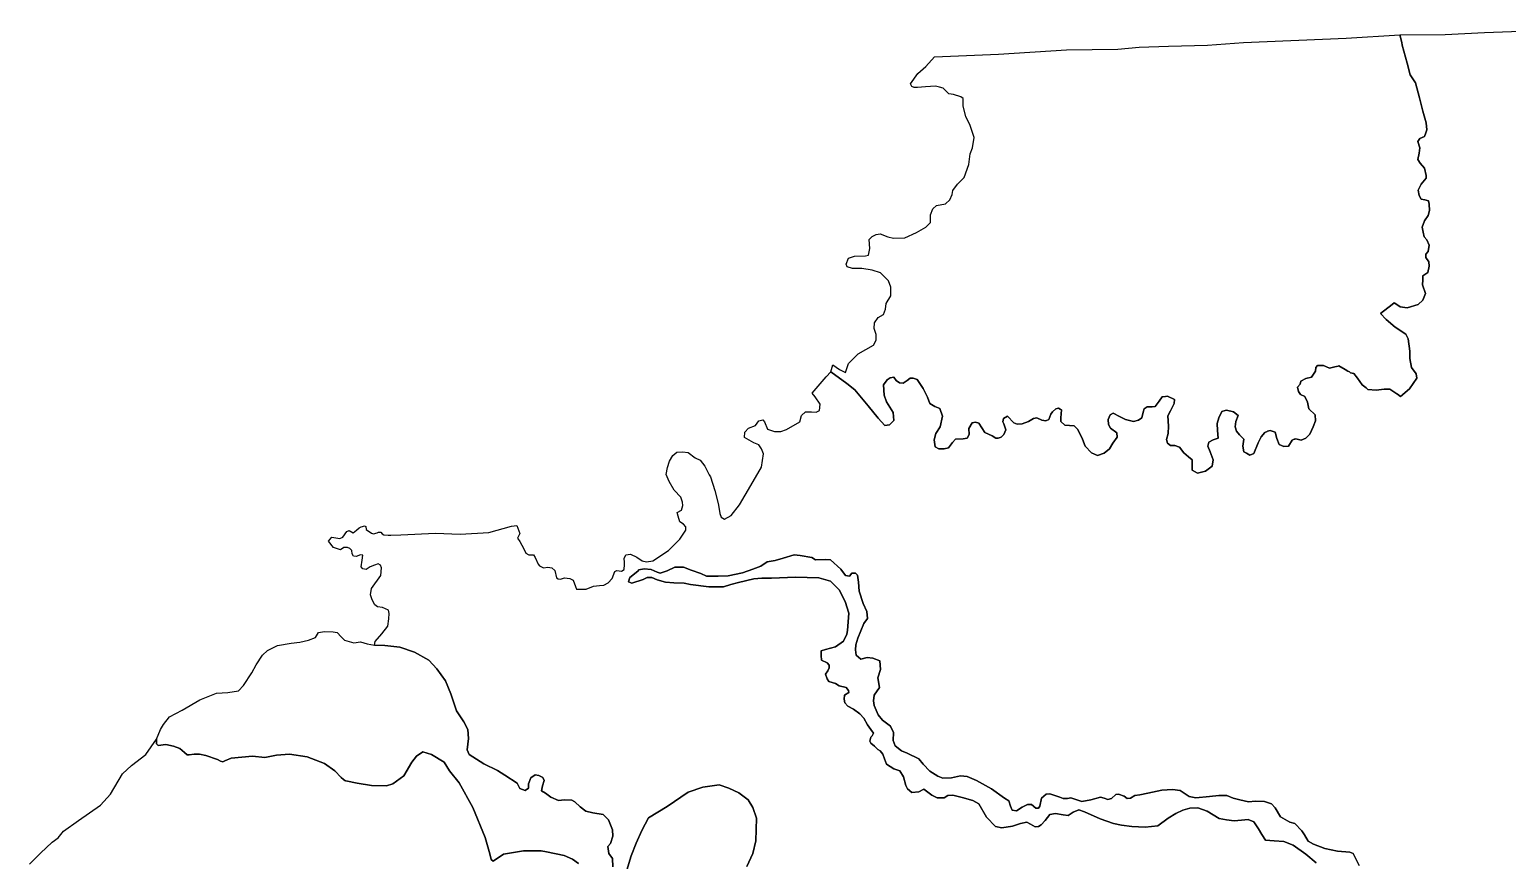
# Model space of a CAD drawing. Header units: inches. Extents: x 288635 to 1232953, y 676945 to 1655780.
# Drawn here: x 344848 to 390490, y 1309973 to 1335622 of the extents above; entities that cross this region are included whole.
import ezdxf

# ---------------------------------------------------------------- set-up
doc = ezdxf.new("R2010")
doc.units = ezdxf.units.IN
doc.header["$MEASUREMENT"] = 0

msp = doc.modelspace()

# ---------------------------------------------------------------- linework, layer by layer
at = {"color": 1}
for points in [[(362865.599, 1309772.5644), (362855.0156, 1310037.1483), (362733.3071, 1310185.3152), (362706.8487, 1310402.274), (362786.2238, 1310497.5242), (362865.599, 1310725.0663), (362855.0156, 1310920.8584), (362728.0154, 1311222.484), (362558.6817, 1311386.526), (362246.4728, 1311439.4427), (362024.2223, 1311492.3595), (361854.8886, 1311629.9431), (361690.8466, 1311783.4017), (361590.3048, 1311836.3185), (361373.346, 1311841.6102), (361182.8456, 1311825.7352), (360950.0118, 1311920.9854), (360785.9698, 1312053.2773), (360653.6779, 1312116.7774), (360685.428, 1312275.5277), (360738.3447, 1312439.5697), (360701.303, 1312529.5282), (360579.5944, 1312598.32), (360463.1775, 1312619.4867), (360330.8856, 1312518.9449), (360262.0938, 1312333.7362), (360262.0938, 1312201.4442), (360150.9686, 1312127.3608), (359986.9266, 1312196.1526), (359907.5514, 1312354.9029), (359521.259, 1312608.9034), (359304.3002, 1312746.487), (358880.966, 1312952.8624), (358420.5901, 1313238.613), (358367.6733, 1313392.0716), (358399.4234, 1313736.0306), (358383.5484, 1314011.1979), (358261.8398, 1314249.3233), (358034.2977, 1314587.9907), (357859.6723, 1315111.8667), (357695.6303, 1315514.0342), (357425.7548, 1315884.4516), (357182.3376, 1316154.3272), (356737.8367, 1316397.7443), (356282.7525, 1316556.4946), (355817.0849, 1316609.4114), (355504.8759, 1316614.7031), (355520.751, 1316731.12), (355732.4181, 1316969.2454), (355912.3351, 1317207.3709), (355938.7935, 1317429.6214), (355954.6685, 1317598.955), (355933.5018, 1317699.4969), (355743.0014, 1317784.1637), (355594.8344, 1317800.0388), (355515.4593, 1317858.2472), (355425.5008, 1318016.9975), (355372.584, 1318175.7479), (355409.6257, 1318366.2482), (355694.2626, 1318773.2896), (355716.543, 1319001.2495), (355690.0846, 1319091.208), (355616.0012, 1319128.2498), (355499.5843, 1319085.9163), (355367.2923, 1319032.9996), (355245.5837, 1318953.6244), (355139.7502, 1318974.7911), (355086.8334, 1319032.9996), (355118.5835, 1319244.6667), (355145.0419, 1319392.8336), (355060.375, 1319403.417), (354943.9581, 1319350.5002), (354853.9996, 1319366.3752), (354811.6662, 1319435.167), (354801.0829, 1319541.0006), (354742.8744, 1319604.5007), (354668.7909, 1319630.9591), (354557.6657, 1319630.9591), (354446.5405, 1319556.8756), (354234.8734, 1319630.9591), (354081.4148, 1319832.0428), (354181.9566, 1319953.7514), (354425.3738, 1319906.1263), (354525.9156, 1319953.7514), (354642.3325, 1320123.0851), (354716.416, 1320154.8352), (354843.4163, 1320086.0433), (354949.2498, 1320165.4185), (355024.0744, 1320235.8416), (355093.2187, 1320275.4854), (355127.0855, 1320283.9521), (355192.7023, 1320298.7688), (355235.0357, 1320283.9521), (355242.8404, 1320188.5342), (355404.3693, 1320076.5183), (355474.2195, 1320055.3516), (355580.053, 1320084.985), (355622.3864, 1320101.9184), (355647.7865, 1320104.0351), (355698.5866, 1320104.0351), (355740.92, 1320053.235), (355785.3701, 1320021.4849), (355922.9537, 1320010.9015), (356009.9076, 1320017.6917), (356318.1362, 1320022.9666), (357390.0183, 1320078.8467), (358146.9398, 1320048.3666), (359035.9416, 1320099.1667), (359735.2654, 1320292.0836), (359899.5433, 1320312.5271), (359985.9035, 1320063.6066), (359914.7834, 1319916.2863), (359990.9835, 1319814.6861), (360117.9838, 1319591.1657), (360178.9439, 1319454.0054), (360270.3841, 1319403.2053), (360407.5444, 1319408.2853), (360458.3445, 1319327.0052), (360559.9447, 1319123.8048), (360600.5847, 1319067.9246), (360717.425, 1319006.9645), (360854.5852, 1319022.2046), (360981.5855, 1319001.8845), (361073.0257, 1318920.6044), (361123.8258, 1318697.0839), (361169.5459, 1318661.5238), (361245.746, 1318651.3638), (361372.7463, 1318697.0839), (361530.2266, 1318676.7639), (361636.9068, 1318620.8838), (361713.107, 1318432.9234), (361743.587, 1318351.6432), (362033.1476, 1318351.6432), (362261.7481, 1318438.0034), (362444.6284, 1318458.3234), (362581.7887, 1318468.4834), (362718.949, 1318539.6036), (362845.9492, 1318676.7639), (362922.1494, 1318895.2043), (362988.1895, 1318920.6044), (363125.3498, 1318900.2843), (363211.71, 1318951.0844), (363216.79, 1319108.5647), (363216.79, 1319184.7649), (363206.6299, 1319296.5251), (363262.5101, 1319403.2053), (363409.8304, 1319428.6054), (363597.7907, 1319337.1652), (363768.1896, 1319221.5866), (363899.3195, 1319191.0396), (364100.7117, 1319225.405), (364578.2327, 1319540.3656), (364933.8334, 1319885.8063), (365116.7138, 1320165.2068), (365111.6338, 1320266.807), (365045.5936, 1320353.1672), (364933.8334, 1320424.2874), (364877.9533, 1320597.0077), (364852.5532, 1320708.7679), (364979.5535, 1320784.9681), (365020.1936, 1320927.2084), (365015.1136, 1321033.8886), (364964.3135, 1321186.2889), (364756.033, 1321399.6493), (364603.6327, 1321668.8898), (364507.1126, 1321887.3303), (364552.8326, 1322105.7707), (364613.7928, 1322298.8111), (364710.313, 1322476.6115), (364842.3932, 1322578.2117), (365010.9824, 1322589.7589), (365187.8339, 1322562.9716), (365406.2743, 1322400.4113), (365553.5946, 1322334.3712), (365700.9149, 1322141.3308), (365832.3962, 1321874.9842), (365873.6353, 1321811.1301), (366015.8756, 1321394.5693), (366112.3958, 1320993.2485), (366137.0215, 1320875.413), (366168.2759, 1320678.2879), (366208.916, 1320566.5276), (366305.4361, 1320505.5675), (366518.7966, 1320617.3277), (366777.8771, 1320947.5284), (367128.3978, 1321546.9696), (367448.4384, 1322110.8507), (367514.4786, 1322527.4116), (367453.5184, 1322679.8119), (367372.2383, 1322806.8121), (367219.838, 1322867.7722), (366930.2774, 1323025.2526), (366940.4374, 1323192.8929), (367047.1176, 1323314.8131), (367270.6381, 1323396.0933), (367372.2383, 1323543.4136), (367489.0785, 1323578.9737), (367550.0386, 1323512.9335), (367636.3988, 1323289.4131), (367854.8392, 1323218.2929), (368047.8796, 1323213.2129), (368225.68, 1323274.1731), (368641.0561, 1323511.4884), (368684.3651, 1323705.6472), (368810.0425, 1323818.0953), (369001.8658, 1323824.7099), (369140.7723, 1323811.4807), (369246.6058, 1323857.7829), (369259.835, 1324056.2208), (369114.3139, 1324281.1171), (369021.7096, 1324393.5652), (369451.6583, 1324902.8891), (369597.1795, 1325055.0249), (370091.3256, 1324699.4604), (370331.3997, 1324499.3987), (370748.1193, 1324009.9186), (371059.0053, 1323626.272), (371257.4432, 1323394.7611), (371409.5789, 1323421.2195), (371541.8709, 1323553.5114), (371522.0271, 1323798.2515), (371316.9746, 1324128.9813), (371237.5994, 1324340.6484), (371224.3702, 1324651.5345), (371336.8184, 1324810.2848), (371422.9226, 1324874.8629), (371535.2563, 1324889.6599), (371608.0168, 1324790.441), (371713.8504, 1324717.6804), (371832.9131, 1324711.0658), (371951.9758, 1324783.8264), (372044.5802, 1324856.587), (372137.1845, 1324863.2016), (372256.2473, 1324816.8994), (372448.0706, 1324545.7009), (372580.3625, 1324274.5025), (372646.5085, 1324076.0646), (372805.2588, 1323990.0748), (372964.0091, 1323923.9288), (373043.3843, 1323692.418), (372970.6237, 1323355.0735), (372831.7172, 1323150.021), (372785.415, 1322958.1977), (372811.8734, 1322739.9161), (372930.9361, 1322680.3847), (373096.301, 1322680.3847), (373228.593, 1322713.4577), (373347.6557, 1322872.208), (373446.8747, 1322978.0415), (373685.0001, 1322991.2707), (373804.0629, 1323004.4999), (373863.5942, 1323123.5627), (373856.9797, 1323308.7714), (373956.1986, 1323480.7509), (374062.0321, 1323507.2093), (374161.2511, 1323467.5217), (374253.8554, 1323328.6152), (374346.4598, 1323183.094), (374571.3561, 1323077.2605), (374690.4188, 1323004.4999), (374756.5648, 1323004.4999), (374855.7837, 1323037.5729), (374941.7735, 1323116.9481), (375001.3049, 1323262.4692), (374935.1589, 1323447.6779), (374902.0859, 1323513.8239), (374928.5443, 1323619.6574), (375054.2216, 1323685.8034), (375246.0449, 1323480.7509), (375345.2639, 1323441.0633), (375504.0142, 1323454.2925), (375695.8375, 1323520.4385), (375847.9732, 1323619.6574), (375960.4214, 1323639.5012), (376105.9425, 1323560.126), (376238.2344, 1323546.8968), (376330.8388, 1323579.9698), (376390.3701, 1323751.9493), (376443.2869, 1323824.7099), (376542.5059, 1323917.3142), (376628.4956, 1323937.158), (376681.3557, 1323906.9523), (376721.1, 1323884.2413), (376701.2562, 1323639.5012), (376701.2562, 1323527.0531), (376820.3189, 1323407.9903), (376965.84, 1323394.7611), (377104.7466, 1323388.1465), (377223.8093, 1323275.6984), (377369.3304, 1322978.0415), (377448.7056, 1322766.3744), (377647.1435, 1322554.7074), (377825.7376, 1322468.7176), (378030.7901, 1322548.0928), (378202.7696, 1322680.3847), (378301.9885, 1322852.3642), (378434.2805, 1323037.5729), (378427.6659, 1323176.4794), (378229.228, 1323315.386), (378169.6966, 1323427.8341), (378163.082, 1323586.5844), (378222.6134, 1323732.1055), (378315.2177, 1323785.0223), (378513.6556, 1323672.5742), (378698.8643, 1323586.5844), (378936.9898, 1323527.0531), (379095.7401, 1323566.7406), (379201.5737, 1323632.8866), (379241.2613, 1323811.4807), (379267.7196, 1323910.6997), (379360.1961, 1323976.8456), (379519.0743, 1323976.8456), (379611.6787, 1323990.0748), (379730.7414, 1324155.4397), (379829.9603, 1324281.1171), (379927.5858, 1324292.8321), (379995.3253, 1324300.9608), (380206.9924, 1324201.7419), (380200.3778, 1324076.0646), (380087.9296, 1323851.1683), (380001.9399, 1323699.0326), (380021.7836, 1323381.5319), (380015.1691, 1323150.021), (379962.2523, 1322971.4269), (379988.7107, 1322852.3642), (380087.9296, 1322786.2182), (380213.6069, 1322786.2182), (380359.1281, 1322733.3015), (380491.42, 1322554.7074), (380643.5557, 1322429.03), (380756.0039, 1322336.4257), (380756.1031, 1322024.9079), (380849.0996, 1321967.1191), (380914.7542, 1321926.3207), (381166.1089, 1321992.4666), (381371.1613, 1322144.6024), (381397.6197, 1322336.4257), (381305.0154, 1322587.7803), (381238.8694, 1322759.7599), (381265.3278, 1322885.4372), (381397.6197, 1322958.1977), (381556.3701, 1323004.4999), (381536.5263, 1323242.6254), (381523.2971, 1323460.9071), (381576.2138, 1323632.8866), (381668.8182, 1323831.3245), (381767.5063, 1323862.7253), (381814.3393, 1323877.6267), (382032.621, 1323818.0953), (382178.1421, 1323705.6472), (382098.767, 1323527.0531), (382085.5378, 1323355.0735), (382118.6108, 1323229.3962), (382211.2151, 1323110.3335), (382343.507, 1322978.0415), (382317.0487, 1322766.3744), (382343.507, 1322587.7803), (382429.222, 1322541.8616), (382528.7157, 1322488.5614), (382661.0077, 1322534.8636), (382786.685, 1322865.5934), (382879.2894, 1323050.8021), (382995.9279, 1323184.9364), (383069.5167, 1323218.0514), (383081.0611, 1323221.063), (383163.717, 1323242.6254), (383315.8527, 1323196.3232), (383368.7695, 1322997.8853), (383434.9155, 1322812.6766), (383509.0636, 1322778.9729), (383580.4366, 1322746.5307), (383732.5723, 1322766.3744), (383845.0205, 1322944.9686), (383898.3821, 1322980.543), (383920.4049, 1322981.544), (383957.9043, 1322990.0666), (384122.8335, 1322951.5832), (384261.74, 1323004.4999), (384387.4174, 1323130.1773), (384493.2509, 1323361.6881), (384559.3969, 1323540.2822), (384552.7823, 1323732.1055), (384354.3444, 1323910.6997), (384314.6568, 1324122.3667), (384228.6671, 1324294.3463), (384102.9897, 1324360.4922), (384036.8438, 1324446.482), (384010.3854, 1324578.7739), (384089.7605, 1324671.3783), (384109.6043, 1324770.5972), (384261.74, 1324849.9724), (384440.3342, 1324889.6599), (384559.3969, 1325074.8686), (384572.6261, 1325193.9314), (384625.5429, 1325246.8482), (384732.4171, 1325255.7544), (384770.3356, 1325250.6986), (384807.3795, 1325250.6986), (384995.9603, 1325174.0876), (385161.3252, 1325207.1606), (385258.9661, 1325232.8556), (385287.0025, 1325240.2336), (385478.8258, 1325127.7854), (385557.5764, 1325080.535), (385612.248, 1325058.2614), (385643.8358, 1325028.7794), (385644.1907, 1325028.5665), (385743.4097, 1325008.7227), (385862.4724, 1324863.2016), (386007.9935, 1324658.1491), (386126.758, 1324557.656), (386179.973, 1324512.6279), (386437.9423, 1324486.1696), (386682.6824, 1324519.2425), (386785.9209, 1324519.2425), (386854.6619, 1324519.2425), (387074.7543, 1324378.628), (387092.7874, 1324367.1068), (387190.6301, 1324297.8664), (387463.2048, 1324532.4717), (387694.7157, 1324863.2016), (387674.8719, 1324995.4935), (387529.3507, 1325187.3168), (387476.434, 1325471.7444), (387476.434, 1325696.6407), (387423.5172, 1326073.6727), (387350.7566, 1326219.1939), (387026.6414, 1326437.4755), (386748.8284, 1326668.9864), (386570.2342, 1326854.1951), (386929.1213, 1327139.0262), (386986.9538, 1327184.925), (387100.5902, 1327114.392), (387178.7771, 1327065.8622), (387390.4442, 1327032.7892), (387734.4032, 1327138.6228), (387873.3098, 1327270.9147), (387959.2995, 1327475.9672), (387866.6952, 1327740.5511), (387879.9244, 1327899.3014), (387879.9244, 1328018.3641), (388032.0601, 1328117.5831), (388071.7477, 1328322.6356), (388065.1331, 1328454.9275), (387965.9141, 1328587.2194), (387965.9141, 1328693.053), (388045.2893, 1328772.4281), (388071.7477, 1328970.866), (387998.9871, 1329136.2309), (387919.6119, 1329222.2207), (387886.539, 1329367.7418), (387853.466, 1329519.8775), (387932.8411, 1329718.3154), (388045.2893, 1329887.1199), (388083.3894, 1330033.1702), (388077.0393, 1330236.3706), (388051.6393, 1330337.9708), (387937.3391, 1330363.3709), (387823.0388, 1330388.7709), (387759.5387, 1330503.0712), (387727.7886, 1330661.8215), (387823.0388, 1330845.9719), (387975.4391, 1331030.1222), (387981.7892, 1331119.0224), (387924.639, 1331341.2728), (387791.2888, 1331500.0232), (387721.4386, 1331607.9734), (387759.5387, 1331811.1738), (387784.9388, 1331976.2741), (387721.4386, 1332166.7745), (387784.9388, 1332262.0247), (387924.639, 1332325.5248), (387967.851, 1332437.1558), (388000.8392, 1332522.3752), (387981.7892, 1332738.2756), (387922.0781, 1332954.728), (387880.1889, 1333106.5764), (387778.5887, 1333519.3272), (387645.2385, 1333982.8781), (387486.4882, 1334224.1786), (387397.588, 1334579.7793), (387238.8377, 1335138.5804), (387226.154, 1335222.2929), (387169.2151, 1335455.8001), (388567.303, 1335465.883), (389783.6859, 1335526.8031), (392270.7742, 1335622.0533)], [(385905.3664, 1309812.8727), (385829.1663, 1309980.513), (385722.4861, 1310183.7134), (385620.8859, 1310224.3535), (385244.9651, 1310259.9136), (384853.8043, 1310346.2737), (384498.2036, 1310473.274), (384330.5633, 1310564.7142), (384223.8831, 1310762.8346), (384142.6029, 1310884.7548), (383919.0825, 1311108.2753), (383771.7622, 1311153.9953), (383482.2016, 1311316.5557), (383319.6413, 1311601.0362), (383207.8811, 1311722.9565), (382989.4406, 1311794.0766), (382704.96, 1311804.2366), (382496.6796, 1311783.9166), (382222.3591, 1311844.8767), (382014.0787, 1311895.6768), (381821.0383, 1311982.037), (381572.1178, 1311982.037), (381292.7172, 1311951.5569), (380871.0764, 1311900.7568), (380657.716, 1311941.3969), (380383.3954, 1312129.3573), (380149.7149, 1312159.8374), (379819.5143, 1312139.5173), (379387.7134, 1312053.1571), (379138.7929, 1312002.357), (378986.3926, 1311982.037), (378845.8457, 1311893.9835), (378744.2455, 1311885.5168), (378655.3453, 1311957.4836), (378481.7783, 1312016.7504), (378392.8781, 1312004.0504), (378265.8778, 1311889.7502), (378151.5776, 1311851.6501), (378033.044, 1311893.9835), (377918.7438, 1311927.8502), (377622.4099, 1311847.4167), (377343.0093, 1311792.3833), (377004.342, 1311906.6835), (376898.5084, 1311889.7502), (376771.5082, 1311889.7502), (376669.908, 1311927.8502), (376352.4073, 1312033.6838), (376242.3405, 1312016.7504), (376102.6402, 1311893.9835), (376051.8401, 1311652.683), (376009.5067, 1311584.9495), (375920.6065, 1311589.1829), (375793.6062, 1311695.0164), (375670.8393, 1311695.0164), (375505.739, 1311618.8163), (375332.172, 1311504.516), (375192.4717, 1311521.4494), (375145.9049, 1311648.4497), (375086.6381, 1311809.3167), (374959.6379, 1311893.9835), (374553.2371, 1312181.8507), (374087.5695, 1312444.3179), (373808.1689, 1312562.8515), (373600.7352, 1312584.0182), (373321.3346, 1312520.5181), (373050.4007, 1312516.2847), (372893.7671, 1312575.5515), (372648.2333, 1312723.7185), (372449.2662, 1312943.8523), (372313.7993, 1313104.7192), (371949.7319, 1313286.7529), (371771.9315, 1313358.7198), (371581.4311, 1313506.8867), (371522.1643, 1313676.2204), (371526.3977, 1313917.5209), (371437.4975, 1314116.4879), (371187.7303, 1314302.755), (371056.4967, 1314463.622), (370937.0679, 1314757.134), (370907.9065, 1314895.3523), (370928.2265, 1315078.2326), (371093.9501, 1315311.7878), (371050.1467, 1315606.5537), (371131.4269, 1315865.6342), (371106.0268, 1316134.8748), (370887.5864, 1316216.1549), (370719.9461, 1316236.475), (370516.7457, 1316190.7549), (370374.5054, 1316307.5951), (370354.1853, 1316475.2354), (370369.4254, 1316632.7157), (370430.3855, 1316835.9162), (370608.1859, 1317282.957), (370730.1061, 1317445.5174), (370709.7861, 1317653.7978), (370587.8658, 1317907.7983), (370471.0256, 1318288.7991), (370445.6255, 1318563.1196), (370420.2255, 1318776.48), (370354.1853, 1318842.5202), (370247.5051, 1318842.5202), (370171.305, 1318746), (370044.3047, 1318771.4), (369902.0644, 1318969.5204), (369582.0238, 1319248.921), (369414.3835, 1319259.081), (369124.8229, 1319254.001), (369007.9827, 1319325.1211), (368647.3019, 1319391.1613), (368464.4216, 1319411.4813), (368118.9809, 1319304.8011), (367875.1404, 1319228.6009), (367626.2199, 1319187.9609), (367433.1795, 1319060.9606), (367184.259, 1318959.3604), (366864.2184, 1318847.6002), (366427.3375, 1318756.16), (366117.4569, 1318751.08), (365756.7761, 1318746), (365584.0558, 1318832.3601), (365279.2552, 1318928.8803), (365045.5747, 1319025.4005), (364776.3342, 1319030.4805), (364542.6537, 1318908.5603), (364324.2133, 1318837.4402), (364232.7731, 1318873.0002), (364044.8127, 1318954.2804), (363831.4523, 1318979.6804), (363667.3022, 1318942.9249), (363633.3319, 1318898.4003), (363384.4114, 1318705.3599), (363348.8513, 1318578.3596), (363445.3715, 1318527.5595), (363800.9722, 1318644.3998), (363917.8125, 1318710.4399), (364065.1328, 1318705.3599), (364232.7731, 1318634.2398), (364486.7736, 1318568.1996), (364745.8541, 1318542.7996), (365060.8148, 1318527.5595), (365258.9352, 1318491.9995), (365822.8163, 1318420.8793), (366274.9372, 1318420.8793), (366508.6177, 1318486.9195), (366742.2981, 1318547.8796), (367219.8191, 1318664.7198), (367458.5796, 1318685.0399), (367758.3002, 1318690.1199), (368505.0616, 1318715.5199), (369221.3431, 1318700.2799), (369587.1038, 1318598.6797), (369856.3443, 1318324.3591), (370039.2247, 1317963.6784), (370145.9049, 1317608.0777), (370110.3449, 1317074.6766), (370090.0248, 1316957.8364), (369983.3446, 1316739.396), (369739.5041, 1316566.6756), (369424.5435, 1316485.3955), (369297.5432, 1316439.6754), (369292.4632, 1316302.5151), (369302.6232, 1316155.1948), (369480.4236, 1316073.9146), (369541.3837, 1316002.7945), (369541.3837, 1315916.4343), (369500.7436, 1315824.9941), (369424.5435, 1315718.3139), (369485.5036, 1315576.0736), (369531.2237, 1315494.7935), (369734.4241, 1315438.9134), (369856.3443, 1315367.7932), (370069.7048, 1315311.9131), (370135.7449, 1315220.4729), (370145.9049, 1315159.5128), (370018.9047, 1315078.2326), (370008.7447, 1314956.3124), (370023.9847, 1314839.4722), (370120.5049, 1314737.872), (370293.2252, 1314646.4318), (370491.3456, 1314499.1115), (370612.9126, 1314365.421), (370726.2961, 1314158.8214), (370827.8963, 1314019.1211), (370912.5631, 1313904.8208), (370870.2297, 1313824.3874), (370827.8963, 1313782.0539), (370802.4962, 1313659.287), (370827.8963, 1313595.7869), (370946.4299, 1313502.6534), (371043.7967, 1313392.5865), (371119.9969, 1313354.4864), (371204.6637, 1313252.8862), (371246.9971, 1313104.7192), (371309.2273, 1312948.7206), (371542.0611, 1312800.5536), (371727.2698, 1312737.0535), (371838.395, 1312551.8448), (371907.1868, 1312281.9693), (371965.3952, 1312181.4274), (372092.3955, 1312070.3022), (372314.6459, 1312086.1772), (372462.8129, 1312170.844), (372711.5217, 1311990.927), (372875.5637, 1311906.2602), (373097.8142, 1311906.2602), (373208.9394, 1311980.3437), (373362.398, 1311990.927), (373653.4403, 1311916.8435), (373976.2326, 1311821.5933), (374161.4413, 1311715.7598), (374404.8584, 1311313.5923), (374674.734, 1311022.5501), (374870.526, 1310980.2167), (375203.9017, 1311027.8418), (375455.7855, 1311108.2753), (375648.8259, 1311153.9953), (375755.5061, 1311093.0352), (375907.9065, 1311011.7551), (376004.4266, 1311016.8351), (376090.7868, 1311067.6352), (376212.7071, 1311204.7954), (376360.0274, 1311392.7558), (376527.6677, 1311423.2359), (376766.4282, 1311382.5958), (376923.9085, 1311357.1958), (377076.3088, 1311458.796), (377249.0291, 1311534.9961), (377426.8295, 1311468.956), (377909.4305, 1311260.6756), (378320.9113, 1311113.3553), (378569.8318, 1311057.4752), (378884.7924, 1311016.8351), (379306.4332, 1311001.595), (379697.594, 1311042.2351), (380007.4747, 1311280.9956), (380246.2351, 1311423.2359), (380464.6756, 1311519.7561), (380678.036, 1311585.7962), (380932.0365, 1311595.9562), (381211.4371, 1311494.356), (381587.3578, 1311265.7556), (381810.8783, 1311230.1955), (382049.6387, 1311194.6354), (382278.2392, 1311220.0355), (382486.5196, 1311235.2755), (382659.24, 1311169.2354), (382806.5602, 1310945.7149), (382903.0804, 1310778.0746), (383014.8407, 1310595.1942), (383289.1612, 1310574.8742), (383578.7218, 1310554.5541), (383873.3624, 1310442.7939), (384264.5232, 1310168.4734), (384584.5638, 1309894.1528)], [(384584.5638, 1309894.1528), (384264.5232, 1310168.4734), (383873.3624, 1310442.7939), (383578.7218, 1310554.5541), (383289.1612, 1310574.8742), (383014.8407, 1310595.1942), (382903.0804, 1310778.0746), (382806.5602, 1310945.7149), (382659.24, 1311169.2354), (382486.5196, 1311235.2755), (382278.2392, 1311220.0355), (382049.6387, 1311194.6354), (381810.8783, 1311230.1955), (381587.3578, 1311265.7556), (381211.4371, 1311494.356), (380932.0365, 1311595.9562), (380678.036, 1311585.7962), (380464.6756, 1311519.7561), (380246.2351, 1311423.2359), (380007.4747, 1311280.9956), (379697.594, 1311042.2351), (379306.4332, 1311001.595), (378884.7924, 1311016.8351), (378569.8318, 1311057.4752), (378320.9113, 1311113.3553), (377909.4305, 1311260.6756), (377426.8295, 1311468.956), (377249.0291, 1311534.9961), (377076.3088, 1311458.796), (376923.9085, 1311357.1958), (376766.4282, 1311382.5958), (376527.6677, 1311423.2359), (376360.0274, 1311392.7558), (376212.7071, 1311204.7954), (376090.7868, 1311067.6352), (376004.4266, 1311016.8351), (375907.9065, 1311011.7551), (375755.5061, 1311093.0352), (375648.8259, 1311153.9953), (375455.7855, 1311108.2753), (375203.9017, 1311027.8418), (374870.526, 1310980.2167), (374674.734, 1311022.5501), (374404.8584, 1311313.5923), (374161.4413, 1311715.7598), (373976.2326, 1311821.5933), (373653.4403, 1311916.8435), (373362.398, 1311990.927), (373208.9394, 1311980.3437), (373097.8142, 1311906.2602), (372875.5637, 1311906.2602), (372711.5217, 1311990.927), (372462.8129, 1312170.844), (372314.6459, 1312086.1772), (372092.3955, 1312070.3022), (371965.3952, 1312181.4274), (371907.1868, 1312281.9693), (371838.395, 1312551.8448), (371727.2698, 1312737.0535), (371542.0611, 1312800.5536), (371309.2273, 1312948.7206), (371246.9971, 1313104.7192), (371204.6637, 1313252.8862), (371119.9969, 1313354.4864), (371043.7967, 1313392.5865), (370946.4299, 1313502.6534), (370827.8963, 1313595.7869), (370802.4962, 1313659.287), (370827.8963, 1313782.0539), (370870.2297, 1313824.3874), (370912.5631, 1313904.8208), (370827.8963, 1314019.1211), (370726.2961, 1314158.8214), (370612.9126, 1314365.421), (370491.3456, 1314499.1115), (370293.2252, 1314646.4318), (370120.5049, 1314737.872), (370023.9847, 1314839.4722), (370008.7447, 1314956.3124), (370018.9047, 1315078.2326), (370145.9049, 1315159.5128), (370135.7449, 1315220.4729), (370069.7048, 1315311.9131), (369856.3443, 1315367.7932), (369734.4241, 1315438.9134), (369531.2237, 1315494.7935), (369485.5036, 1315576.0736), (369424.5435, 1315718.3139), (369500.7436, 1315824.9941), (369541.3837, 1315916.4343), (369541.3837, 1316002.7945), (369480.4236, 1316073.9146), (369302.6232, 1316155.1948), (369292.4632, 1316302.5151), (369297.5432, 1316439.6754), (369424.5435, 1316485.3955), (369739.5041, 1316566.6756), (369983.3446, 1316739.396), (370090.0248, 1316957.8364), (370110.3449, 1317074.6766), (370145.9049, 1317608.0777), (370039.2247, 1317963.6784), (369856.3443, 1318324.3591), (369587.1038, 1318598.6797), (369221.3431, 1318700.2799), (368505.0616, 1318715.5199), (367758.3002, 1318690.1199), (367458.5796, 1318685.0399), (367219.8191, 1318664.7198), (366742.2981, 1318547.8796), (366508.6177, 1318486.9195), (366274.9372, 1318420.8793), (365822.8163, 1318420.8793), (365258.9352, 1318491.9995), (365060.8148, 1318527.5595), (364745.8541, 1318542.7996), (364486.7736, 1318568.1996), (364232.7731, 1318634.2398), (364065.1328, 1318705.3599), (363917.8125, 1318710.4399), (363800.9722, 1318644.3998), (363445.3715, 1318527.5595), (363348.8513, 1318578.3596), (363384.4114, 1318705.3599), (363633.3319, 1318898.4003), (363667.3022, 1318942.9249), (363831.4523, 1318979.6804), (364044.8127, 1318954.2804), (364232.7731, 1318873.0002), (364324.2133, 1318837.4402), (364542.6537, 1318908.5603), (364776.3342, 1319030.4805), (365045.5747, 1319025.4005), (365279.2552, 1318928.8803), (365584.0558, 1318832.3601), (365756.7761, 1318746), (366117.4569, 1318751.08), (366427.3375, 1318756.16), (366864.2184, 1318847.6002), (367184.259, 1318959.3604), (367433.1795, 1319060.9606), (367626.2199, 1319187.9609), (367875.1404, 1319228.6009), (368118.9809, 1319304.8011), (368464.4216, 1319411.4813), (368647.3019, 1319391.1613), (369007.9827, 1319325.1211), (369007.9827, 1319325.1211), (369124.8229, 1319254.001), (369414.3835, 1319259.081), (369582.0238, 1319248.921), (369902.0644, 1318969.5204), (370044.3047, 1318771.4), (370171.305, 1318746), (370247.5051, 1318842.5202), (370354.1853, 1318842.5202), (370420.2255, 1318776.48), (370445.6255, 1318563.1196), (370471.0256, 1318288.7991), (370587.8658, 1317907.7983), (370709.7861, 1317653.7978), (370730.1061, 1317445.5174), (370608.1859, 1317282.957), (370430.3855, 1316835.9162), (370369.4254, 1316632.7157), (370354.1853, 1316475.2354), (370374.5054, 1316307.5951), (370516.7457, 1316190.7549), (370719.9461, 1316236.475), (370887.5864, 1316216.1549), (371106.0268, 1316134.8748), (371131.4269, 1315865.6342), (371050.1467, 1315606.5537), (371093.9501, 1315311.7878), (370928.2265, 1315078.2326), (370907.9065, 1314895.3523), (370937.0679, 1314757.134), (371056.4967, 1314463.622), (371187.7303, 1314302.755), (371437.4975, 1314116.4879), (371526.3977, 1313917.5209), (371522.1643, 1313676.2204), (371581.4311, 1313506.8867), (371771.9315, 1313358.7198), (371949.7319, 1313286.7529), (372313.7993, 1313104.7192), (372449.2662, 1312943.8523), (372648.2333, 1312723.7185), (372893.7671, 1312575.5515), (373050.4007, 1312516.2847), (373321.3346, 1312520.5181), (373600.7352, 1312584.0182), (373808.1689, 1312562.8515), (374087.5695, 1312444.3179), (374553.2371, 1312181.8507), (374959.6379, 1311893.9835), (375086.6381, 1311809.3167), (375145.9049, 1311648.4497), (375192.4717, 1311521.4494), (375332.172, 1311504.516), (375505.739, 1311618.8163), (375670.8393, 1311695.0164), (375793.6062, 1311695.0164), (375920.6065, 1311589.1829), (376009.5067, 1311584.9495), (376051.8401, 1311652.683), (376102.6402, 1311893.9835), (376242.3405, 1312016.7504), (376352.4073, 1312033.6838), (376669.908, 1311927.8502), (376771.5082, 1311889.7502), (376898.5084, 1311889.7502), (377004.342, 1311906.6835), (377343.0093, 1311792.3833), (377622.4099, 1311847.4167), (377918.7438, 1311927.8502), (378033.044, 1311893.9835), (378151.5776, 1311851.6501), (378265.8778, 1311889.7502), (378392.8781, 1312004.0504), (378481.7783, 1312016.7504), (378655.3453, 1311957.4836), (378744.2455, 1311885.5168), (378845.8457, 1311893.9835), (378986.3926, 1311982.037), (379138.7929, 1312002.357), (379387.7134, 1312053.1571), (379819.5143, 1312139.5173), (380149.7149, 1312159.8374), (380383.3954, 1312129.3573), (380657.716, 1311941.3969), (380871.0764, 1311900.7568), (381292.7172, 1311951.5569), (381572.1178, 1311982.037), (381821.0383, 1311982.037), (382014.0787, 1311895.6768), (382222.3591, 1311844.8767), (382496.6796, 1311783.9166), (382704.96, 1311804.2366), (382989.4406, 1311794.0766), (383207.8811, 1311722.9565), (383319.6413, 1311601.0362), (383482.2016, 1311316.5557), (383771.7622, 1311153.9953), (383919.0825, 1311108.2753), (384142.6029, 1310884.7548), (384223.8831, 1310762.8346), (384330.5633, 1310564.7142), (384498.2036, 1310473.274), (384853.8043, 1310346.2737), (385244.9651, 1310259.9136), (385620.8859, 1310224.3535), (385722.4861, 1310183.7134), (385829.1663, 1309980.513), (385905.3664, 1309812.8727)], [(361796.0715, 1309876.0927), (361613.1912, 1310008.173), (361359.1907, 1310130.0932), (360817.8542, 1310239.5718), (360647.9892, 1310267.2535), (360104.4281, 1310267.2535), (359489.7469, 1310165.6533), (359164.6263, 1309952.2929), (359108.7462, 1309998.013), (359057.9461, 1310175.8133), (358915.7058, 1310683.8143), (358534.705, 1311608.3762), (358118.1442, 1312370.3777), (357821.7133, 1312740.8778), (357652.3797, 1313010.7534), (357266.0872, 1313243.5872), (356994.1634, 1313320.7816), (356797.3415, 1313193.3394), (356650.0212, 1313010.459), (356411.2608, 1312588.8181), (356070.987, 1312335.9642), (355872.7797, 1312273.8575), (355410.4988, 1312284.0175), (354963.4579, 1312355.1377), (354615.1662, 1312429.7716), (354607.8572, 1312431.3378), (354588.0865, 1312444.5183), (354546.897, 1312471.9779), (354475.7769, 1312532.938), (354272.5765, 1312741.2184), (353952.5358, 1312964.7389), (353419.1348, 1313173.0193), (352875.5737, 1313249.2195), (352474.2529, 1313223.8194), (352118.6522, 1313152.6993), (351732.5714, 1313193.3394), (351077.2501, 1313132.3792), (350878.4201, 1313046.6094), (350818.1696, 1313020.619), (350741.9694, 1313040.939), (350671.2342, 1313080.2363), (350650.5292, 1313091.7391), (350292.2307, 1313211.5527), (350093.7928, 1313251.2403), (349929.7508, 1313253.8861), (349776.2922, 1313232.7194), (349715.4379, 1313235.3652), (349636.0627, 1313309.4487), (349487.8957, 1313428.5114), (349292.1037, 1313502.5949), (349059.2699, 1313547.5742), (348825.0798, 1313516.6434), (348768.2276, 1313574.0326), (348770.9255, 1313711.5004), (348887.7657, 1314016.301), (348984.2859, 1314168.7013), (349173.2077, 1314401.6178), (349559.2885, 1314609.8982), (350107.9296, 1314929.9389), (350621.0106, 1315133.1393), (350971.5313, 1315158.5393), (351301.732, 1315209.3394), (351454.1323, 1315371.8998), (351708.1328, 1315768.1405), (351850.3731, 1316011.981), (352043.4135, 1316306.6216), (352195.8138, 1316448.8619), (352500.6144, 1316611.4222), (352927.3352, 1316682.5424), (353191.4958, 1316713.0224), (353465.8163, 1316768.9025), (353679.1767, 1316850.1827), (353775.6969, 1317012.743), (353958.5773, 1317038.1431), (354222.7378, 1317033.0631), (354349.7381, 1317012.743), (354476.7383, 1316870.5028), (354578.3385, 1316768.9025), (354578.3385, 1316768.9025), (354857.7391, 1316692.7024), (355071.0995, 1316718.1024), (355274.2999, 1316662.2223), (355504.8759, 1316614.7031), (355817.0849, 1316609.4114), (356282.7525, 1316556.4946), (356737.8367, 1316397.7443), (357182.3376, 1316154.3272), (357425.7548, 1315884.4516), (357695.6303, 1315514.0342), (357859.6723, 1315111.8667), (358034.2977, 1314587.9907), (358261.8398, 1314249.3233), (358383.5484, 1314011.1979), (358399.4234, 1313736.0306), (358367.6733, 1313392.0716), (358420.5901, 1313238.613), (358880.966, 1312952.8624), (359304.3002, 1312746.487), (359521.259, 1312608.9034), (359907.5514, 1312354.9029), (359986.9266, 1312196.1526), (360150.9686, 1312127.3608), (360262.0938, 1312201.4442), (360262.0938, 1312333.7362), (360330.8856, 1312518.9449), (360463.1775, 1312619.4867), (360579.5944, 1312598.32), (360701.303, 1312529.5282), (360738.3447, 1312439.5697), (360685.428, 1312275.5277), (360653.6779, 1312116.7774), (360785.9698, 1312053.2773), (360950.0118, 1311920.9854), (361182.8456, 1311825.7352), (361373.346, 1311841.6102), (361590.3048, 1311836.3185), (361690.8466, 1311783.4017), (361854.8886, 1311629.9431), (362024.2223, 1311492.3595), (362246.4728, 1311439.4427), (362558.6817, 1311386.526), (362728.0154, 1311222.484), (362855.0156, 1310920.8584), (362865.599, 1310725.0663), (362786.2238, 1310497.5242), (362706.8487, 1310402.274), (362733.3071, 1310185.3152), (362855.0156, 1310037.1483), (362865.599, 1309772.5644)], [(344848.2266, 1309861.5891), (345186.8939, 1310200.2564), (345542.4946, 1310538.9238), (345728.7616, 1310665.924), (345898.0953, 1310877.5911), (346355.2962, 1311207.7918), (347041.0976, 1311681.9261), (347345.8982, 1312020.5934), (347718.4323, 1312647.128), (347997.8328, 1312901.1285), (348438.1004, 1313239.7958), (348770.9255, 1313711.5004), (348768.2276, 1313574.0326), (348825.0798, 1313516.6434), (349059.2699, 1313547.5742), (349292.1037, 1313502.5949), (349487.8957, 1313428.5114), (349636.0627, 1313309.4487), (349715.4379, 1313235.3652), (349776.2922, 1313232.7194), (349929.7508, 1313253.8861), (350093.7928, 1313251.2403), (350292.2307, 1313211.5527), (350650.5292, 1313091.7391), (350671.2342, 1313080.2363), (350741.9694, 1313040.939), (350818.1696, 1313020.619), (350878.4201, 1313046.6094), (351077.2501, 1313132.3792), (351732.5714, 1313193.3394), (352118.6522, 1313152.6993), (352474.2529, 1313223.8194), (352875.5737, 1313249.2195), (353419.1348, 1313173.0193), (353952.5358, 1312964.7389), (354272.5765, 1312741.2184), (354475.7769, 1312532.938), (354546.897, 1312471.9779), (354588.0865, 1312444.5183), (354607.8572, 1312431.3378), (354615.1662, 1312429.7716), (354963.4579, 1312355.1377), (355410.4988, 1312284.0175), (355872.7797, 1312273.8575), (356070.987, 1312335.9642), (356411.2608, 1312588.8181), (356650.0212, 1313010.459), (356797.3415, 1313193.3394), (356994.1634, 1313320.7816), (357266.0872, 1313243.5872), (357652.3797, 1313010.7534), (357821.7133, 1312740.8778), (358118.1442, 1312370.3777), (358534.705, 1311608.3762), (358915.7058, 1310683.8143), (359057.9461, 1310175.8133), (359108.7462, 1309998.013), (359164.6263, 1309952.2929), (359489.7469, 1310165.6533), (360104.4281, 1310267.2535), (360647.9892, 1310267.2535), (360817.8542, 1310239.5718), (361359.1907, 1310130.0932), (361613.1912, 1310008.173), (361796.0715, 1309876.0927)], [(366998.3989, 1309788.4394), (367188.8993, 1310185.3152), (367273.5661, 1310582.191), (367294.7328, 1311280.6924), (367183.6076, 1311603.4847), (367040.7323, 1311841.6102), (366754.9818, 1312058.569), (366442.7728, 1312206.7359), (366141.1472, 1312301.9861), (365643.7295, 1312238.486), (365188.6453, 1312085.0273), (364543.0607, 1311635.2348), (363960.9762, 1311291.2758), (363759.8924, 1310894.4), (363579.9754, 1310502.8158), (363431.8085, 1310116.5234), (363262.4748, 1309566.189)], [(363262.4748, 1309566.189), (363431.8085, 1310116.5234), (363579.9754, 1310502.8158), (363759.8924, 1310894.4), (363960.9762, 1311291.2758), (364543.0607, 1311635.2348), (365188.6453, 1312085.0273), (365643.7295, 1312238.486), (366141.1472, 1312301.9861), (366442.7728, 1312206.7359), (366754.9818, 1312058.569), (367040.7323, 1311841.6102), (367183.6076, 1311603.4847), (367294.7328, 1311280.6924), (367273.5661, 1310582.191), (367188.8993, 1310185.3152), (366998.3989, 1309788.4394)]]:
    msp.add_lwpolyline(points, dxfattribs=at)
msp.add_lwpolyline([(387645.2385, 1333982.8781), (387778.5887, 1333519.3272), (387880.1889, 1333106.5764), (387922.0781, 1332954.728), (387981.7892, 1332738.2756), (388000.8392, 1332522.3752), (387967.851, 1332437.1558), (387924.639, 1332325.5248), (387784.9388, 1332262.0247), (387721.4386, 1332166.7745), (387784.9388, 1331976.2741), (387759.5387, 1331811.1738), (387721.4386, 1331607.9734), (387791.2888, 1331500.0232), (387924.639, 1331341.2728), (387981.7892, 1331119.0224), (387975.4391, 1331030.1222), (387823.0388, 1330845.9719), (387727.7886, 1330661.8215), (387759.5387, 1330503.0712), (387823.0388, 1330388.7709), (387937.3391, 1330363.3709), (388051.6393, 1330337.9708), (388077.0393, 1330236.3706), (388083.3894, 1330033.1702), (388045.2893, 1329887.1199), (387932.8411, 1329718.3154), (387853.466, 1329519.8775), (387886.539, 1329367.7418), (387919.6119, 1329222.2207), (387998.9871, 1329136.2309), (388071.7477, 1328970.866), (388045.2893, 1328772.4281), (387965.9141, 1328693.053), (387965.9141, 1328587.2194), (388065.1331, 1328454.9275), (388071.7477, 1328322.6356), (388032.0601, 1328117.5831), (387879.9244, 1328018.3641), (387879.9244, 1327899.3014), (387866.6952, 1327740.5511), (387959.2995, 1327475.9672), (387873.3098, 1327270.9147), (387734.4032, 1327138.6228), (387390.4442, 1327032.7892), (387178.7771, 1327065.8622), (387100.5902, 1327114.392), (386986.9538, 1327184.925), (386929.1213, 1327139.0262), (386570.2342, 1326854.1951), (386748.8284, 1326668.9864), (387026.6414, 1326437.4755), (387350.7566, 1326219.1939), (387423.5172, 1326073.6727), (387476.434, 1325696.6407), (387476.434, 1325471.7444), (387529.3507, 1325187.3168), (387674.8719, 1324995.4935), (387694.7157, 1324863.2016), (387463.2048, 1324532.4717), (387190.6301, 1324297.8664), (387092.7874, 1324367.1068), (387074.7543, 1324378.628), (386854.6619, 1324519.2425), (386785.9209, 1324519.2425), (386682.6824, 1324519.2425), (386437.9423, 1324486.1696), (386179.973, 1324512.6279), (386126.758, 1324557.656), (386007.9935, 1324658.1491), (385862.4724, 1324863.2016), (385743.4097, 1325008.7227), (385644.1907, 1325028.5665), (385643.8358, 1325028.7794), (385612.248, 1325058.2614), (385557.5764, 1325080.535), (385478.8258, 1325127.7854), (385287.0025, 1325240.2336), (385258.9661, 1325232.8556), (385161.3252, 1325207.1606), (384995.9603, 1325174.0876), (384807.3795, 1325250.6986), (384770.3356, 1325250.6986), (384732.4171, 1325255.7544), (384625.5429, 1325246.8482), (384572.6261, 1325193.9314), (384559.3969, 1325074.8686), (384440.3342, 1324889.6599), (384261.74, 1324849.9724), (384109.6043, 1324770.5972), (384089.7605, 1324671.3783), (384010.3854, 1324578.7739), (384036.8438, 1324446.482), (384102.9897, 1324360.4922), (384228.6671, 1324294.3463), (384314.6568, 1324122.3667), (384354.3444, 1323910.6997), (384552.7823, 1323732.1055), (384559.3969, 1323540.2822), (384493.2509, 1323361.6881), (384387.4174, 1323130.1773), (384261.74, 1323004.4999), (384122.8335, 1322951.5832), (383957.9043, 1322990.0666), (383920.4049, 1322981.544), (383898.3821, 1322980.543), (383845.0205, 1322944.9686), (383732.5723, 1322766.3744), (383580.4366, 1322746.5307), (383509.0636, 1322778.9729), (383434.9155, 1322812.6766), (383368.7695, 1322997.8853), (383315.8527, 1323196.3232), (383163.717, 1323242.6254), (383081.0611, 1323221.063), (383069.5167, 1323218.0514), (382995.9279, 1323184.9364), (382879.2894, 1323050.8021), (382786.685, 1322865.5934), (382661.0077, 1322534.8636), (382528.7157, 1322488.5614), (382429.222, 1322541.8616), (382343.507, 1322587.7803), (382317.0487, 1322766.3744), (382343.507, 1322978.0415), (382211.2151, 1323110.3335), (382118.6108, 1323229.3962), (382085.5378, 1323355.0735), (382098.767, 1323527.0531), (382178.1421, 1323705.6472), (382032.621, 1323818.0953), (381814.3393, 1323877.6267), (381767.5063, 1323862.7253), (381668.8182, 1323831.3245), (381576.2138, 1323632.8866), (381523.2971, 1323460.9071), (381536.5263, 1323242.6254), (381556.3701, 1323004.4999), (381397.6197, 1322958.1977), (381265.3278, 1322885.4372), (381238.8694, 1322759.7599), (381305.0154, 1322587.7803), (381397.6197, 1322336.4257), (381371.1613, 1322144.6024), (381166.1089, 1321992.4666), (380914.7542, 1321926.3207), (380849.0996, 1321967.1191), (380756.1031, 1322024.9079), (380756.0039, 1322336.4257), (380643.5557, 1322429.03), (380491.42, 1322554.7074), (380359.1281, 1322733.3015), (380213.6069, 1322786.2182), (380087.9296, 1322786.2182), (379988.7107, 1322852.3642), (379962.2523, 1322971.4269), (380015.1691, 1323150.021), (380021.7836, 1323381.5319), (380001.9399, 1323699.0326), (380087.9296, 1323851.1683), (380200.3778, 1324076.0646), (380206.9924, 1324201.7419), (379995.3253, 1324300.9608), (379927.5858, 1324292.8321), (379829.9603, 1324281.1171), (379730.7414, 1324155.4397), (379611.6787, 1323990.0748), (379519.0743, 1323976.8456), (379360.1961, 1323976.8456), (379267.7196, 1323910.6997), (379241.2613, 1323811.4807), (379201.5737, 1323632.8866), (379095.7401, 1323566.7406), (378936.9898, 1323527.0531), (378698.8643, 1323586.5844), (378513.6556, 1323672.5742), (378315.2177, 1323785.0223), (378222.6134, 1323732.1055), (378163.082, 1323586.5844), (378169.6966, 1323427.8341), (378229.228, 1323315.386), (378427.6659, 1323176.4794), (378434.2805, 1323037.5729), (378301.9885, 1322852.3642), (378202.7696, 1322680.3847), (378030.7901, 1322548.0928), (377825.7376, 1322468.7176), (377647.1435, 1322554.7074), (377448.7056, 1322766.3744), (377369.3304, 1322978.0415), (377223.8093, 1323275.6984), (377104.7466, 1323388.1465), (376965.84, 1323394.7611), (376820.3189, 1323407.9903), (376701.2562, 1323527.0531), (376701.2562, 1323639.5012), (376721.1, 1323884.2413), (376681.3557, 1323906.9523), (376628.4956, 1323937.158), (376542.5059, 1323917.3142), (376443.2869, 1323824.7099), (376390.3701, 1323751.9493), (376330.8388, 1323579.9698), (376238.2344, 1323546.8968), (376105.9425, 1323560.126), (375960.4214, 1323639.5012), (375847.9732, 1323619.6574), (375695.8375, 1323520.4385), (375504.0142, 1323454.2925), (375345.2639, 1323441.0633), (375246.0449, 1323480.7509), (375054.2216, 1323685.8034), (374928.5443, 1323619.6574), (374902.0859, 1323513.8239), (374935.1589, 1323447.6779), (375001.3049, 1323262.4692), (374941.7735, 1323116.9481), (374855.7837, 1323037.5729), (374756.5648, 1323004.4999), (374690.4188, 1323004.4999), (374571.3561, 1323077.2605), (374346.4598, 1323183.094), (374253.8554, 1323328.6152), (374161.2511, 1323467.5217), (374062.0321, 1323507.2093), (373956.1986, 1323480.7509), (373856.9797, 1323308.7714), (373863.5942, 1323123.5627), (373804.0629, 1323004.4999), (373685.0001, 1322991.2707), (373446.8747, 1322978.0415), (373347.6557, 1322872.208), (373228.593, 1322713.4577), (373096.301, 1322680.3847), (372930.9361, 1322680.3847), (372811.8734, 1322739.9161), (372785.415, 1322958.1977), (372831.7172, 1323150.021), (372970.6237, 1323355.0735), (373043.3843, 1323692.418), (372964.0091, 1323923.9288), (372805.2588, 1323990.0748), (372646.5085, 1324076.0646), (372580.3625, 1324274.5025), (372448.0706, 1324545.7009), (372256.2473, 1324816.8994), (372137.1845, 1324863.2016), (372044.5802, 1324856.587), (371951.9758, 1324783.8264), (371832.9131, 1324711.0658), (371713.8504, 1324717.6804), (371608.0168, 1324790.441), (371535.2563, 1324889.6599), (371422.9226, 1324874.8629), (371336.8184, 1324810.2848), (371224.3702, 1324651.5345), (371237.5994, 1324340.6484), (371316.9746, 1324128.9813), (371522.0271, 1323798.2515), (371541.8709, 1323553.5114), (371409.5789, 1323421.2195), (371257.4432, 1323394.7611), (371059.0053, 1323626.272), (370748.1193, 1324009.9186), (370331.3997, 1324499.3987), (370091.3256, 1324699.4604), (369597.1795, 1325055.0249), (369659.059, 1325270.8261), (369857.4969, 1325125.3049), (370042.7056, 1325032.7006), (370135.31, 1325310.5137), (370439.5814, 1325614.7851), (370915.8324, 1325879.369), (370995.2075, 1326038.1193), (370992.8223, 1326205.181), (370929.3222, 1326389.3314), (370942.0222, 1326573.4818), (371056.3225, 1326732.2321), (371221.4228, 1326821.1323), (371284.9229, 1326992.5826), (371303.9729, 1327170.383), (371450.0232, 1327405.3334), (371450.0232, 1327672.034), (371373.8231, 1327868.8843), (371126.1726, 1328110.1848), (370865.8221, 1328199.085), (370548.3214, 1328249.8851), (370262.5709, 1328243.5351), (370097.4705, 1328300.6852), (370065.7205, 1328376.8854), (370141.9206, 1328567.3857), (370319.721, 1328624.5359), (370668.9717, 1328637.2359), (370757.8719, 1328662.6359), (370795.9719, 1328859.4863), (370776.9219, 1329145.2369), (370872.1721, 1329234.1371), (370992.8223, 1329297.6372), (371113.4726, 1329316.6872), (371354.773, 1329227.7871), (371526.2234, 1329183.337), (371881.8241, 1329189.687), (372243.7748, 1329354.7873), (372523.1754, 1329526.2377), (372669.2257, 1329665.9379), (372675.5757, 1329907.2384), (372739.0758, 1330091.3888), (372853.376, 1330186.639), (373132.7766, 1330243.7891), (373272.4769, 1330364.4393), (373342.327, 1330529.5397), (373361.3771, 1330656.5399), (373507.4274, 1330853.3903), (373710.6278, 1331050.2407), (373852.4447, 1331451.9848), (373896.8948, 1331782.1855), (373973.095, 1331972.6859), (374017.545, 1332290.1865), (373884.1948, 1332696.5873), (373763.5445, 1332925.1878), (373680.9944, 1333268.0885), (373680.9944, 1333496.6889), (373604.7942, 1333547.489), (373382.5438, 1333617.3392), (373236.4935, 1333636.3892), (373058.6931, 1333814.1896), (372950.7429, 1333845.9396), (372823.7427, 1333877.6897), (372512.592, 1333858.6397), (372271.2915, 1333833.2396), (372163.3413, 1333833.2396), (372093.4912, 1333864.9897), (372055.3911, 1333947.5398), (372277.6416, 1334265.0405), (372525.2921, 1334480.9409), (372798.3426, 1334779.3915), (374773.1966, 1334861.9417), (376868.7007, 1334995.2919), (378456.2039, 1335020.692), (379116.6052, 1335077.8421), (380025.4508, 1335111.8411), (381226.6615, 1335143.5912), (382337.9138, 1335222.9663), (385512.9201, 1335355.2583), (387169.2151, 1335455.8001), (387226.154, 1335222.2929), (387238.8377, 1335138.5804), (387397.588, 1334579.7793), (387486.4882, 1334224.1786), (387645.2385, 1333982.8781)], close=True, dxfattribs=at)

doc.saveas('drawing.dxf')
